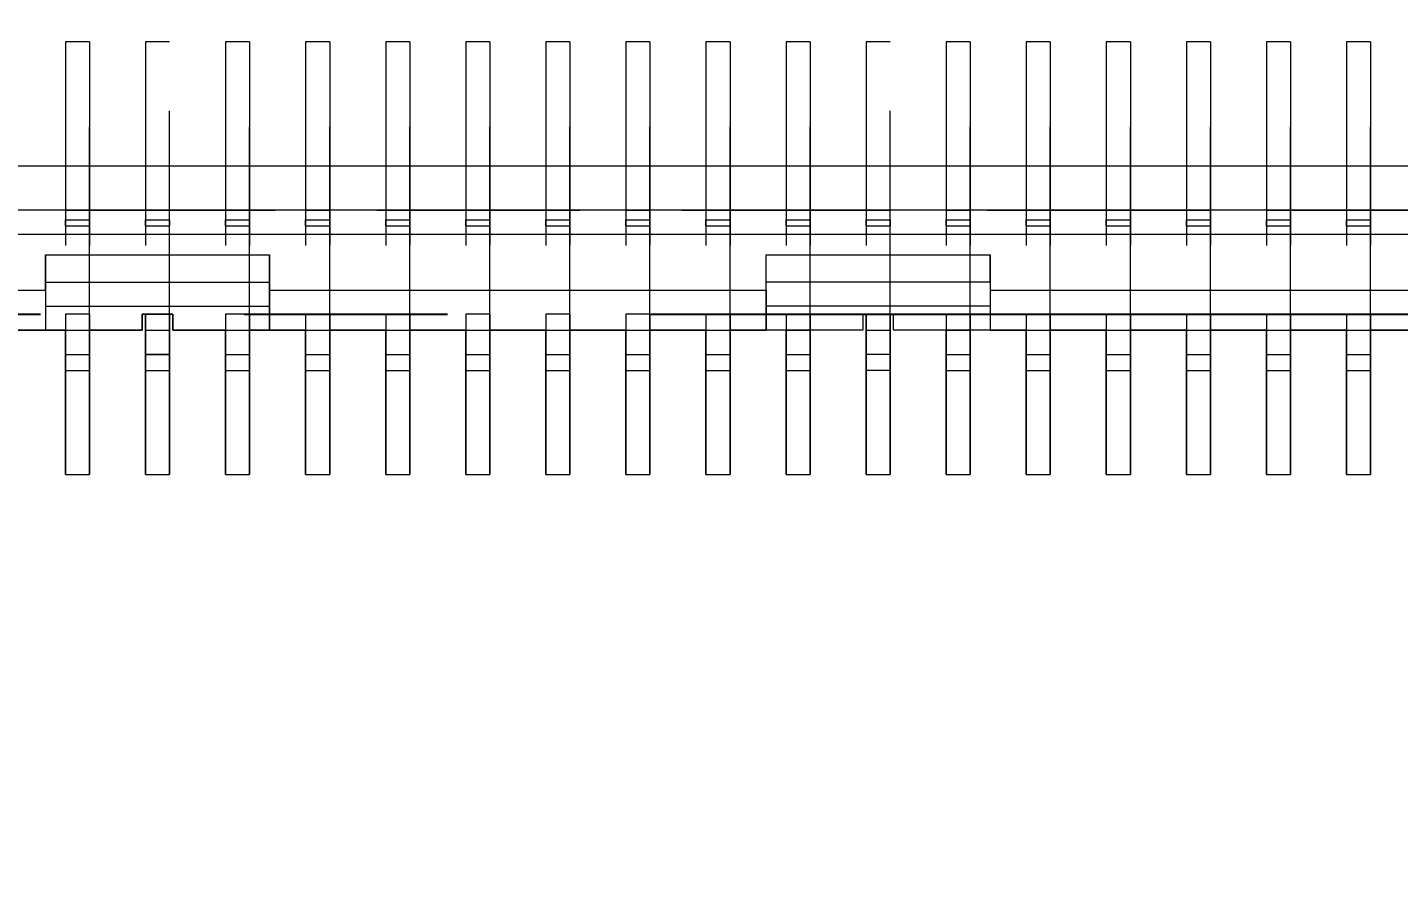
# Model space of a CAD drawing. Header units: millimetres. Extents: x 0 to 403, y 0 to 280.
# Drawn here: x 331.8 to 340.36, y 74.8 to 80.22 of the extents above; entities that cross this region are included whole.
import ezdxf

# ---------------------------------------------------------------- set-up
doc = ezdxf.new("R2010")
doc.units = ezdxf.units.MM
doc.linetypes.add('CENTER', pattern=[10.16, 6.35, -1.27, 1.27, -1.27])
doc.linetypes.add('HIDDEN', pattern=[1.905, 1.27, -0.635])
doc.layers.add('CL', color=2, linetype='CENTER')
doc.layers.add('DIM', color=1, linetype='Continuous')
doc.styles.add('SLDTEXTSTYLE0', font='romans__.ttf', dxfattribs={"width": 0.94})
doc.dimstyles.new('SLDDIMSTYLE1', dxfattribs={"dimtxt": 3, "dimasz": 2, "dimexe": 0, "dimexo": 0.0625, "dimgap": 0.75, "dimtad": 0, "dimtih": 1, "dimtoh": 1, "dimrnd": 1e-09, "dimzin": 12, "dimdsep": 46, "dimtxsty": 'SLDTEXTSTYLE0', "dimblk1": 'NONE', "dimblk2": 'NONE', "dimsah": 1, "dimcen": 0.09, "dimadec": 0, "dimazin": 3, "dimtfac": 1, "dimtofl": 0, "dimtmove": 0, "dimatfit": 3, "dimldrblk": 'NONE', "dimfxl": 1, "dimfrac": 2, "dimtolj": 1, "dimtzin": 12, "dimarcsym": 0})
doc.dimstyles.new('SLDDIMSTYLE2', dxfattribs={"dimtxt": 3, "dimasz": 2, "dimexe": 0, "dimexo": 0.0625, "dimgap": 0.75, "dimtad": 0, "dimtih": 1, "dimtoh": 1, "dimrnd": 1e-09, "dimzin": 4, "dimdsep": 46, "dimtxsty": 'SLDTEXTSTYLE0', "dimblk1": 'NONE', "dimblk2": 'NONE', "dimsah": 1, "dimcen": 0.09, "dimadec": 0, "dimazin": 1, "dimtfac": 1, "dimtofl": 0, "dimtmove": 0, "dimatfit": 3, "dimldrblk": 'NONE', "dimfxl": 1, "dimfrac": 2, "dimtolj": 1, "dimtzin": 12, "dimarcsym": 0})
doc.dimstyles.new('SLDDIMSTYLE7', dxfattribs={"dimtxt": 3, "dimasz": 2, "dimexe": 0, "dimexo": 0.0625, "dimgap": 0.75, "dimtad": 1, "dimrnd": 1e-09, "dimzin": 12, "dimdsep": 46, "dimtxsty": 'SLDTEXTSTYLE0', "dimsah": 1, "dimcen": 0.09, "dimadec": 0, "dimazin": 3, "dimtol": 1, "dimtp": 0.15, "dimtm": 0.15, "dimtfac": 1, "dimtofl": 0, "dimtmove": 0, "dimatfit": 3, "dimfxl": 1, "dimfrac": 2, "dimtolj": 1, "dimarcsym": 0})

# ---------------------------------------------------------------- blocks, each defined once
blk = doc.blocks.new('_D_46')
at = {"layer": 'DIM', "transparency": 16777216}
for p, q in [((306.0133, 71.6405), (306.0133, 76.4291)), ((309.8648, 66.6405), (306.0133, 71.6405)), ((309.8648, 66.6405), (309.8648, 61.6405))]:
    blk.add_line(p, q, dxfattribs=at)
at = {"layer": 'DIM', "transparency": 16777216, "insert": (308.2729, 48.5947), "char_height": 3, "attachment_point": 1, "rotation": 90, "style": 'SLDTEXTSTYLE0'}
blk.add_mtext('74.20', dxfattribs=at)
blk = doc.blocks.new('_NONE')
blk = doc.blocks.new('_D_48')
at = {"layer": 'DIM', "transparency": 16777216}
for p, q in [((264.1333, 71.6405), (264.1333, 82.1791)), ((264.1202, 66.6405), (264.1333, 71.6405)), ((264.1202, 66.6405), (264.1202, 61.6405))]:
    blk.add_line(p, q, dxfattribs=at)
at = {"layer": 'DIM', "transparency": 16777216, "insert": (262.5284, 45.703), "char_height": 3, "attachment_point": 1, "rotation": 90, "style": 'SLDTEXTSTYLE0'}
blk.add_mtext('116.08', dxfattribs=at)
blk = doc.blocks.new('_D_56')
at = {"layer": 'DIM', "transparency": 16777216}
for p, q in [((303.9633, 93.5291), (303.9633, 66.2346)), ((365.7633, 93.5291), (365.7633, 66.2346)), ((365.7633, 67.2346), (303.9633, 67.2346))]:
    blk.add_line(p, q, dxfattribs=at)
for points in [[(303.9633, 67.2346), (305.9633, 66.9846), (305.9633, 67.4846)], [(365.7633, 67.2346), (363.7633, 67.4846), (363.7633, 66.9846)]]:
    blk.add_solid(points, dxfattribs=at)
at = {"layer": 'DIM', "transparency": 16777216, "char_height": 3, "attachment_point": 1, "style": 'SLDTEXTSTYLE0'}
for s, insert in [('61.80', (319.8779, 71.2556)), (' ±0.15', (332.9237, 71.2556))]:
    blk.add_mtext(s, dxfattribs=dict(at, insert=insert))
blk = doc.blocks.new('SW_CENTERMARKSYMBOL_2')
at = {"layer": 'CL', "color": 0}
blk.add_line((46, -87), (112, -87), dxfattribs=at)

msp = doc.modelspace()

# ---------------------------------------------------------------- linework, layer by layer
at = {"color": 7, "linetype": 'HIDDEN', "lineweight": 0}
for p, q in [((332.1883, 80.1291), (332.0383, 80.1291)), ((332.0383, 80.1291), (332.0383, 78.3291)), ((332.0383, 80.1291), (332.0383, 78.4291)), ((332.1883, 78.3291), (332.1883, 80.1291)), ((332.1883, 80.1291), (332.1883, 78.4291)), ((332.5383, 80.1291), (332.5383, 78.4291)), ((332.6883, 80.1291), (332.5383, 80.1291)), ((332.6883, 78.4291), (332.6883, 80.1291)), ((333.1883, 80.1291), (333.0383, 80.1291)), ((333.0383, 80.1291), (333.0383, 78.3291)), ((333.0383, 80.1291), (333.0383, 78.4291)), ((333.1883, 78.3291), (333.1883, 80.1291)), ((333.1883, 80.1291), (333.1883, 78.4291)), ((333.6883, 80.1291), (333.5383, 80.1291)), ((333.5383, 80.1291), (333.5383, 78.3291)), ((333.5383, 80.1291), (333.5383, 78.4291)), ((333.6883, 78.3291), (333.6883, 80.1291)), ((333.6883, 80.1291), (333.6883, 78.4291)), ((334.1883, 80.1291), (334.0383, 80.1291)), ((334.0383, 80.1291), (334.0383, 78.3291)), ((334.0383, 80.1291), (334.0383, 78.4291)), ((334.1883, 78.3291), (334.1883, 80.1291)), ((334.1883, 80.1291), (334.1883, 78.4291)), ((334.6883, 80.1291), (334.5383, 80.1291)), ((334.5383, 80.1291), (334.5383, 78.3291)), ((334.5383, 80.1291), (334.5383, 78.4291)), ((334.6883, 78.3291), (334.6883, 80.1291)), ((334.6883, 80.1291), (334.6883, 78.4291)), ((335.1883, 80.1291), (335.0383, 80.1291)), ((335.0383, 80.1291), (335.0383, 78.3291)), ((335.0383, 80.1291), (335.0383, 78.4291)), ((335.1883, 78.3291), (335.1883, 80.1291)), ((335.1883, 80.1291), (335.1883, 78.4291)), ((335.6883, 80.1291), (335.5383, 80.1291)), ((335.5383, 80.1291), (335.5383, 78.3291)), ((335.5383, 80.1291), (335.5383, 78.4291)), ((335.6883, 78.3291), (335.6883, 80.1291)), ((335.6883, 80.1291), (335.6883, 78.4291)), ((336.1883, 80.1291), (336.0383, 80.1291)), ((336.0383, 80.1291), (336.0383, 78.3291)), ((336.0383, 80.1291), (336.0383, 78.4291)), ((336.1883, 78.3291), (336.1883, 80.1291)), ((336.1883, 80.1291), (336.1883, 78.4291)), ((336.6883, 80.1291), (336.5383, 80.1291)), ((336.5383, 80.1291), (336.5383, 78.3291)), ((336.5383, 80.1291), (336.5383, 78.4291)), ((336.6883, 78.3291), (336.6883, 80.1291)), ((336.6883, 80.1291), (336.6883, 78.4291)), ((337.0383, 80.1291), (337.0383, 78.4291)), ((337.1883, 80.1291), (337.0383, 80.1291)), ((337.1883, 78.4291), (337.1883, 80.1291)), ((337.6883, 80.1291), (337.5383, 80.1291)), ((337.5383, 80.1291), (337.5383, 78.3291)), ((337.5383, 80.1291), (337.5383, 78.4291)), ((337.6883, 78.3291), (337.6883, 80.1291)), ((337.6883, 80.1291), (337.6883, 78.4291)), ((338.1883, 80.1291), (338.0383, 80.1291)), ((338.0383, 80.1291), (338.0383, 78.3291)), ((338.0383, 80.1291), (338.0383, 78.4291)), ((338.1883, 78.3291), (338.1883, 80.1291)), ((338.1883, 80.1291), (338.1883, 78.4291)), ((338.6883, 80.1291), (338.5383, 80.1291)), ((338.5383, 80.1291), (338.5383, 78.3291)), ((338.5383, 80.1291), (338.5383, 78.4291)), ((338.6883, 78.3291), (338.6883, 80.1291)), ((338.6883, 80.1291), (338.6883, 78.4291)), ((339.1883, 80.1291), (339.0383, 80.1291)), ((339.0383, 80.1291), (339.0383, 78.3291)), ((339.0383, 80.1291), (339.0383, 78.4291)), ((339.1883, 78.3291), (339.1883, 80.1291)), ((339.1883, 80.1291), (339.1883, 78.4291)), ((339.6883, 80.1291), (339.5383, 80.1291)), ((339.5383, 80.1291), (339.5383, 78.3291)), ((339.5383, 80.1291), (339.5383, 78.4291)), ((339.6883, 78.3291), (339.6883, 80.1291)), ((339.6883, 80.1291), (339.6883, 78.4291)), ((340.1883, 80.1291), (340.0383, 80.1291)), ((340.0383, 80.1291), (340.0383, 78.3291)), ((340.0383, 80.1291), (340.0383, 78.4291)), ((340.1883, 78.3291), (340.1883, 80.1291)), ((340.1883, 80.1291), (340.1883, 78.4291)), ((307.3133, 79.0791), (362.4133, 79.0791)), ((332.0383, 79.0791), (332.1883, 79.0791)), ((332.0383, 79.0791), (332.0383, 78.9815)), ((332.1883, 78.9815), (332.1883, 79.0791)), ((332.5383, 79.0791), (332.6883, 79.0791)), ((332.5383, 79.0791), (332.5383, 78.9815)), ((332.6883, 78.9815), (332.6883, 79.0791)), ((333.0383, 79.0791), (333.1883, 79.0791)), ((333.0383, 79.0791), (333.0383, 78.9815)), ((333.1883, 78.9815), (333.1883, 79.0791)), ((333.5383, 79.0791), (333.6883, 79.0791)), ((333.5383, 79.0791), (333.5383, 78.9815)), ((333.6883, 78.9815), (333.6883, 79.0791)), ((334.0383, 79.0791), (334.1883, 79.0791)), ((334.0383, 79.0791), (334.0383, 78.9815)), ((334.1883, 78.9815), (334.1883, 79.0791)), ((334.5383, 79.0791), (334.6883, 79.0791)), ((334.5383, 79.0791), (334.5383, 78.9815)), ((334.6883, 78.9815), (334.6883, 79.0791)), ((335.0383, 79.0791), (335.1883, 79.0791)), ((335.0383, 79.0791), (335.0383, 78.9815)), ((335.1883, 78.9815), (335.1883, 79.0791)), ((335.5383, 79.0791), (335.6883, 79.0791)), ((335.5383, 79.0791), (335.5383, 78.9815)), ((335.6883, 78.9815), (335.6883, 79.0791)), ((336.0383, 79.0791), (336.1883, 79.0791)), ((336.0383, 79.0791), (336.0383, 78.9815)), ((336.1883, 78.9815), (336.1883, 79.0791)), ((336.5383, 79.0791), (336.6883, 79.0791)), ((336.5383, 79.0791), (336.5383, 78.9815)), ((336.6883, 78.9815), (336.6883, 79.0791)), ((337.0383, 79.0791), (337.1883, 79.0791)), ((337.0383, 79.0791), (337.0383, 78.9815)), ((337.1883, 78.9815), (337.1883, 79.0791)), ((337.5383, 79.0791), (337.6883, 79.0791)), ((337.5383, 79.0791), (337.5383, 78.9815)), ((337.6883, 78.9815), (337.6883, 79.0791)), ((338.0383, 79.0791), (338.1883, 79.0791)), ((338.0383, 79.0791), (338.0383, 78.9815)), ((338.1883, 78.9815), (338.1883, 79.0791)), ((338.5383, 79.0791), (338.6883, 79.0791)), ((338.5383, 79.0791), (338.5383, 78.9815)), ((338.6883, 78.9815), (338.6883, 79.0791)), ((339.0383, 79.0791), (339.1883, 79.0791)), ((339.0383, 79.0791), (339.0383, 78.9815)), ((339.1883, 78.9815), (339.1883, 79.0791)), ((339.5383, 79.0791), (339.6883, 79.0791)), ((339.5383, 79.0791), (339.5383, 78.9815)), ((339.6883, 78.9815), (339.6883, 79.0791)), ((340.0383, 79.0791), (340.1883, 79.0791)), ((340.0383, 79.0791), (340.0383, 78.9815)), ((340.1883, 78.9815), (340.1883, 79.0791)), ((331.9133, 78.5791), (331.9133, 78.7991)), ((333.3133, 78.7991), (333.3133, 78.5791)), ((336.4133, 78.5791), (336.4133, 78.7991)), ((337.8133, 78.7991), (337.8133, 78.5791)), ((331.9133, 78.6291), (333.3133, 78.6291)), ((337.8133, 78.6291), (336.4133, 78.6291)), ((331.9133, 78.5791), (331.9133, 78.3291)), ((333.3133, 78.5791), (333.3133, 78.3291)), ((336.4133, 78.5791), (336.4133, 78.3291)), ((337.8133, 78.5791), (337.8133, 78.3291)), ((332.1883, 78.4291), (332.0383, 78.4291)), ((332.0383, 78.4291), (332.0383, 78.3291)), ((332.1883, 78.4291), (332.1883, 78.3291)), ((332.5183, 78.4291), (332.5183, 78.3291)), ((332.5383, 78.4291), (332.5183, 78.4291)), ((332.6883, 78.4291), (332.5383, 78.4291)), ((332.5383, 78.4291), (332.5383, 78.3291)), ((332.7083, 78.4291), (332.6883, 78.4291)), ((332.6883, 78.4291), (332.6883, 78.3291)), ((332.7083, 78.3291), (332.7083, 78.4291)), ((333.1883, 78.4291), (333.0383, 78.4291)), ((333.0383, 78.4291), (333.0383, 78.3291)), ((333.1883, 78.4291), (333.1883, 78.3291)), ((333.6883, 78.4291), (333.5383, 78.4291)), ((333.5383, 78.4291), (333.5383, 78.3291)), ((333.6883, 78.4291), (333.6883, 78.3291)), ((334.1883, 78.4291), (334.0383, 78.4291)), ((334.0383, 78.4291), (334.0383, 78.3291)), ((334.1883, 78.4291), (334.1883, 78.3291)), ((334.6883, 78.4291), (334.5383, 78.4291)), ((334.5383, 78.4291), (334.5383, 78.3291)), ((334.6883, 78.4291), (334.6883, 78.3291)), ((335.1883, 78.4291), (335.0383, 78.4291)), ((335.0383, 78.4291), (335.0383, 78.3291)), ((335.1883, 78.4291), (335.1883, 78.3291)), ((335.6883, 78.4291), (335.5383, 78.4291)), ((335.5383, 78.4291), (335.5383, 78.3291)), ((335.6883, 78.4291), (335.6883, 78.3291)), ((336.1883, 78.4291), (336.0383, 78.4291)), ((336.0383, 78.4291), (336.0383, 78.3291)), ((336.1883, 78.4291), (336.1883, 78.3291)), ((336.6883, 78.4291), (336.5383, 78.4291)), ((336.5383, 78.4291), (336.5383, 78.3291)), ((336.6883, 78.4291), (336.6883, 78.3291)), ((337.0183, 78.4291), (337.0183, 78.3291)), ((337.0383, 78.4291), (337.0183, 78.4291)), ((337.0383, 78.4291), (337.1883, 78.4291)), ((337.0383, 78.4291), (337.0383, 78.3291)), ((337.2083, 78.4291), (337.1883, 78.4291)), ((337.1883, 78.4291), (337.1883, 78.3291)), ((337.2083, 78.3291), (337.2083, 78.4291)), ((337.6883, 78.4291), (337.5383, 78.4291)), ((337.5383, 78.4291), (337.5383, 78.3291)), ((337.6883, 78.4291), (337.6883, 78.3291)), ((338.1883, 78.4291), (338.0383, 78.4291)), ((338.0383, 78.4291), (338.0383, 78.3291)), ((338.1883, 78.4291), (338.1883, 78.3291)), ((338.6883, 78.4291), (338.5383, 78.4291)), ((338.5383, 78.4291), (338.5383, 78.3291)), ((338.6883, 78.4291), (338.6883, 78.3291)), ((339.1883, 78.4291), (339.0383, 78.4291)), ((339.0383, 78.4291), (339.0383, 78.3291)), ((339.1883, 78.4291), (339.1883, 78.3291)), ((339.6883, 78.4291), (339.5383, 78.4291)), ((339.5383, 78.4291), (339.5383, 78.3291)), ((339.6883, 78.4291), (339.6883, 78.3291)), ((340.1883, 78.4291), (340.0383, 78.4291)), ((340.0383, 78.4291), (340.0383, 78.3291)), ((340.1883, 78.4291), (340.1883, 78.3291)), ((332.0383, 78.3291), (331.6883, 78.3291)), ((332.0383, 78.3291), (332.1883, 78.3291)), ((332.0383, 78.3291), (332.0383, 77.4291)), ((332.5183, 78.3291), (332.1883, 78.3291)), ((332.1883, 78.3291), (332.1883, 77.4291)), ((332.5383, 78.3291), (332.6883, 78.3291)), ((332.5383, 78.3291), (332.5383, 77.4291)), ((332.6883, 78.3291), (332.6883, 77.4291)), ((333.0383, 78.3291), (332.7083, 78.3291)), ((333.0383, 78.3291), (333.1883, 78.3291)), ((333.0383, 78.3291), (333.0383, 77.4291)), ((333.5383, 78.3291), (333.1883, 78.3291)), ((333.1883, 78.3291), (333.1883, 77.4291)), ((333.5383, 78.3291), (333.6883, 78.3291)), ((333.5383, 78.3291), (333.5383, 77.4291)), ((334.0383, 78.3291), (333.6883, 78.3291)), ((333.6883, 78.3291), (333.6883, 77.4291)), ((334.0383, 78.3291), (334.1883, 78.3291)), ((334.0383, 78.3291), (334.0383, 77.4291)), ((334.5383, 78.3291), (334.1883, 78.3291)), ((334.1883, 78.3291), (334.1883, 77.4291)), ((334.5383, 78.3291), (334.6883, 78.3291)), ((334.5383, 78.3291), (334.5383, 77.4291)), ((335.0383, 78.3291), (334.6883, 78.3291)), ((334.6883, 78.3291), (334.6883, 77.4291)), ((335.0383, 78.3291), (335.1883, 78.3291)), ((335.0383, 78.3291), (335.0383, 77.4291)), ((335.5383, 78.3291), (335.1883, 78.3291)), ((335.1883, 78.3291), (335.1883, 77.4291)), ((335.5383, 78.3291), (335.6883, 78.3291)), ((335.5383, 78.3291), (335.5383, 77.4291)), ((336.0383, 78.3291), (335.6883, 78.3291)), ((335.6883, 78.3291), (335.6883, 77.4291)), ((336.0383, 78.3291), (336.1883, 78.3291)), ((336.0383, 78.3291), (336.0383, 77.4291)), ((336.5383, 78.3291), (336.1883, 78.3291)), ((336.1883, 78.3291), (336.1883, 77.4291)), ((336.5383, 78.3291), (336.6883, 78.3291)), ((336.5383, 78.3291), (336.5383, 77.4291)), ((337.0183, 78.3291), (336.6883, 78.3291)), ((336.6883, 78.3291), (336.6883, 77.4291)), ((337.0383, 78.3291), (337.1883, 78.3291)), ((337.0383, 78.3291), (337.0383, 77.4291)), ((337.1883, 78.3291), (337.1883, 77.4291)), ((337.5383, 78.3291), (337.2083, 78.3291)), ((337.5383, 78.3291), (337.6883, 78.3291)), ((337.5383, 78.3291), (337.5383, 77.4291)), ((338.0383, 78.3291), (337.6883, 78.3291)), ((337.6883, 78.3291), (337.6883, 77.4291)), ((338.0383, 78.3291), (338.1883, 78.3291)), ((338.0383, 78.3291), (338.0383, 77.4291)), ((338.5383, 78.3291), (338.1883, 78.3291)), ((338.1883, 78.3291), (338.1883, 77.4291)), ((338.5383, 78.3291), (338.6883, 78.3291)), ((338.5383, 78.3291), (338.5383, 77.4291)), ((339.0383, 78.3291), (338.6883, 78.3291)), ((338.6883, 78.3291), (338.6883, 77.4291)), ((339.0383, 78.3291), (339.1883, 78.3291)), ((339.0383, 78.3291), (339.0383, 77.4291)), ((339.5383, 78.3291), (339.1883, 78.3291)), ((339.1883, 78.3291), (339.1883, 77.4291)), ((339.5383, 78.3291), (339.6883, 78.3291)), ((339.5383, 78.3291), (339.5383, 77.4291)), ((340.0383, 78.3291), (339.6883, 78.3291)), ((339.6883, 78.3291), (339.6883, 77.4291)), ((340.0383, 78.3291), (340.1883, 78.3291)), ((340.0383, 78.3291), (340.0383, 77.4291)), ((340.5383, 78.3291), (340.1883, 78.3291)), ((340.1883, 78.3291), (340.1883, 77.4291)), ((332.6883, 78.1791), (332.5383, 78.1791)), ((337.1883, 78.1791), (337.0383, 78.1791)), ((332.0383, 77.4291), (332.1883, 77.4291)), ((332.5383, 77.4291), (332.6883, 77.4291)), ((333.0383, 77.4291), (333.1883, 77.4291)), ((333.5383, 77.4291), (333.6883, 77.4291)), ((334.0383, 77.4291), (334.1883, 77.4291)), ((334.5383, 77.4291), (334.6883, 77.4291)), ((335.0383, 77.4291), (335.1883, 77.4291)), ((335.5383, 77.4291), (335.6883, 77.4291)), ((336.0383, 77.4291), (336.1883, 77.4291)), ((336.5383, 77.4291), (336.6883, 77.4291)), ((337.0383, 77.4291), (337.1883, 77.4291)), ((337.5383, 77.4291), (337.6883, 77.4291)), ((338.0383, 77.4291), (338.1883, 77.4291)), ((338.5383, 77.4291), (338.6883, 77.4291)), ((339.0383, 77.4291), (339.1883, 77.4291)), ((339.5383, 77.4291), (339.6883, 77.4291)), ((340.0383, 77.4291), (340.1883, 77.4291))]:
    msp.add_line(p, q, dxfattribs=at)
at = {"color": 7, "linetype": 'Continuous', "lineweight": 0}
for p, q in [((363.2133, 79.3536), (306.5133, 79.3536)), ((363.4133, 79.0791), (306.3133, 79.0791)), ((332.0383, 79.0791), (332.0383, 79.0176)), ((332.1883, 79.0176), (332.1883, 79.0791)), ((332.5383, 79.0791), (332.5383, 79.0176)), ((332.6883, 79.0176), (332.6883, 79.0791)), ((333.0383, 79.0791), (333.0383, 79.0176)), ((333.1883, 79.0176), (333.1883, 79.0791)), ((333.5383, 79.0791), (333.5383, 79.0176)), ((333.6883, 79.0176), (333.6883, 79.0791)), ((334.0383, 79.0791), (334.0383, 79.0176)), ((334.1883, 79.0176), (334.1883, 79.0791)), ((334.5383, 79.0791), (334.5383, 79.0176)), ((334.6883, 79.0176), (334.6883, 79.0791)), ((335.0383, 79.0791), (335.0383, 79.0176)), ((335.1883, 79.0176), (335.1883, 79.0791)), ((335.5383, 79.0791), (335.5383, 79.0176)), ((335.6883, 79.0176), (335.6883, 79.0791)), ((336.0383, 79.0791), (336.0383, 79.0176)), ((336.1883, 79.0176), (336.1883, 79.0791)), ((336.5383, 79.0791), (336.5383, 79.0176)), ((336.6883, 79.0176), (336.6883, 79.0791)), ((337.0383, 79.0791), (337.0383, 79.0176)), ((337.1883, 79.0176), (337.1883, 79.0791)), ((337.5383, 79.0791), (337.5383, 79.0176)), ((337.6883, 79.0176), (337.6883, 79.0791)), ((338.0383, 79.0791), (338.0383, 79.0176)), ((338.1883, 79.0176), (338.1883, 79.0791)), ((338.5383, 79.0791), (338.5383, 79.0176)), ((338.6883, 79.0176), (338.6883, 79.0791)), ((339.0383, 79.0791), (339.0383, 79.0176)), ((339.1883, 79.0176), (339.1883, 79.0791)), ((339.5383, 79.0791), (339.5383, 79.0176)), ((339.6883, 79.0176), (339.6883, 79.0791)), ((340.0383, 79.0791), (340.0383, 79.0176)), ((340.1883, 79.0176), (340.1883, 79.0791)), ((332.0383, 79.0176), (332.1883, 79.0176)), ((332.0383, 78.9815), (332.0383, 79.0176)), ((332.0383, 78.9815), (332.1883, 78.9815)), ((332.1883, 79.0176), (332.1883, 78.9815)), ((332.5383, 79.0176), (332.6883, 79.0176)), ((332.5383, 78.9815), (332.5383, 79.0176)), ((332.5383, 78.9815), (332.6883, 78.9815)), ((332.6883, 79.0176), (332.6883, 78.9815)), ((333.0383, 79.0176), (333.1883, 79.0176)), ((333.0383, 78.9815), (333.0383, 79.0176)), ((333.0383, 78.9815), (333.1883, 78.9815)), ((333.1883, 79.0176), (333.1883, 78.9815)), ((333.5383, 79.0176), (333.6883, 79.0176)), ((333.5383, 78.9815), (333.5383, 79.0176)), ((333.5383, 78.9815), (333.6883, 78.9815)), ((333.6883, 79.0176), (333.6883, 78.9815)), ((334.0383, 79.0176), (334.1883, 79.0176)), ((334.0383, 78.9815), (334.0383, 79.0176)), ((334.0383, 78.9815), (334.1883, 78.9815)), ((334.1883, 79.0176), (334.1883, 78.9815)), ((334.5383, 79.0176), (334.6883, 79.0176)), ((334.5383, 78.9815), (334.5383, 79.0176)), ((334.5383, 78.9815), (334.6883, 78.9815)), ((334.6883, 79.0176), (334.6883, 78.9815)), ((335.0383, 79.0176), (335.1883, 79.0176)), ((335.0383, 78.9815), (335.0383, 79.0176)), ((335.0383, 78.9815), (335.1883, 78.9815)), ((335.1883, 79.0176), (335.1883, 78.9815)), ((335.5383, 79.0176), (335.6883, 79.0176)), ((335.5383, 78.9815), (335.5383, 79.0176)), ((335.5383, 78.9815), (335.6883, 78.9815)), ((335.6883, 79.0176), (335.6883, 78.9815)), ((336.0383, 79.0176), (336.1883, 79.0176)), ((336.0383, 78.9815), (336.0383, 79.0176)), ((336.0383, 78.9815), (336.1883, 78.9815)), ((336.1883, 79.0176), (336.1883, 78.9815)), ((336.5383, 79.0176), (336.6883, 79.0176)), ((336.5383, 78.9815), (336.5383, 79.0176)), ((336.5383, 78.9815), (336.6883, 78.9815)), ((336.6883, 79.0176), (336.6883, 78.9815)), ((337.0383, 79.0176), (337.1883, 79.0176)), ((337.0383, 78.9815), (337.0383, 79.0176)), ((337.0383, 78.9815), (337.1883, 78.9815)), ((337.1883, 79.0176), (337.1883, 78.9815)), ((337.5383, 79.0176), (337.6883, 79.0176)), ((337.5383, 78.9815), (337.5383, 79.0176)), ((337.5383, 78.9815), (337.6883, 78.9815)), ((337.6883, 79.0176), (337.6883, 78.9815)), ((338.0383, 79.0176), (338.1883, 79.0176)), ((338.0383, 78.9815), (338.0383, 79.0176)), ((338.0383, 78.9815), (338.1883, 78.9815)), ((338.1883, 79.0176), (338.1883, 78.9815)), ((338.5383, 79.0176), (338.6883, 79.0176)), ((338.5383, 78.9815), (338.5383, 79.0176)), ((338.5383, 78.9815), (338.6883, 78.9815)), ((338.6883, 79.0176), (338.6883, 78.9815)), ((339.0383, 79.0176), (339.1883, 79.0176)), ((339.0383, 78.9815), (339.0383, 79.0176)), ((339.0383, 78.9815), (339.1883, 78.9815)), ((339.1883, 79.0176), (339.1883, 78.9815)), ((339.5383, 79.0176), (339.6883, 79.0176)), ((339.5383, 78.9815), (339.5383, 79.0176)), ((339.5383, 78.9815), (339.6883, 78.9815)), ((339.6883, 79.0176), (339.6883, 78.9815)), ((340.0383, 79.0176), (340.1883, 79.0176)), ((340.0383, 78.9815), (340.0383, 79.0176)), ((340.0383, 78.9815), (340.1883, 78.9815)), ((340.1883, 79.0176), (340.1883, 78.9815)), ((307.3133, 78.9291), (362.4133, 78.9291)), ((331.9133, 78.7991), (333.3133, 78.7991)), ((331.9133, 78.7991), (331.9133, 78.6291)), ((333.3133, 78.6291), (333.3133, 78.7991)), ((336.4133, 78.7991), (337.8133, 78.7991)), ((336.4133, 78.6291), (336.4133, 78.7991)), ((337.8133, 78.6291), (337.8133, 78.7991)), ((331.9133, 78.6291), (333.3133, 78.6291)), ((331.9133, 78.6291), (331.9133, 78.4791)), ((333.3133, 78.4791), (333.3133, 78.6291)), ((336.4133, 78.4791), (336.4133, 78.6291)), ((337.8133, 78.6291), (336.4133, 78.6291)), ((337.8133, 78.6291), (337.8133, 78.4791)), ((328.3133, 78.5791), (331.9133, 78.5791)), ((333.3133, 78.5791), (336.4133, 78.5791)), ((337.8133, 78.5791), (341.4133, 78.5791)), ((331.9133, 78.4791), (333.3133, 78.4791)), ((331.9133, 78.4791), (331.9133, 78.3291)), ((333.3133, 78.3291), (333.3133, 78.4791)), ((336.4133, 78.3291), (336.4133, 78.4791)), ((337.8133, 78.4791), (336.4133, 78.4791)), ((337.8133, 78.4791), (337.8133, 78.3291)), ((332.5183, 78.4291), (332.7083, 78.4291)), ((332.5183, 78.3291), (332.5183, 78.4291)), ((332.5383, 78.1791), (332.5383, 78.4291)), ((332.6883, 78.1791), (332.6883, 78.4291)), ((332.7083, 78.4291), (332.7083, 78.3291)), ((337.2083, 78.4291), (337.0183, 78.4291)), ((337.0183, 78.4291), (337.0183, 78.3291)), ((337.0383, 78.1791), (337.0383, 78.4291)), ((337.1883, 78.1791), (337.1883, 78.4291)), ((337.2083, 78.3291), (337.2083, 78.4291)), ((328.3133, 78.3291), (331.9133, 78.3291)), ((331.9133, 78.3291), (332.5183, 78.3291)), ((332.0383, 78.1791), (332.0383, 78.3291)), ((332.1883, 78.1791), (332.1883, 78.3291)), ((332.7083, 78.3291), (333.3133, 78.3291)), ((333.0383, 78.1791), (333.0383, 78.3291)), ((333.1883, 78.1791), (333.1883, 78.3291)), ((333.3133, 78.3291), (336.4133, 78.3291)), ((333.5383, 78.1791), (333.5383, 78.3291)), ((333.6883, 78.1791), (333.6883, 78.3291)), ((334.0383, 78.1791), (334.0383, 78.3291)), ((334.1883, 78.1791), (334.1883, 78.3291)), ((334.5383, 78.1791), (334.5383, 78.3291)), ((334.6883, 78.1791), (334.6883, 78.3291)), ((335.0383, 78.1791), (335.0383, 78.3291)), ((335.1883, 78.1791), (335.1883, 78.3291)), ((335.5383, 78.1791), (335.5383, 78.3291)), ((335.6883, 78.1791), (335.6883, 78.3291)), ((336.0383, 78.1791), (336.0383, 78.3291)), ((336.1883, 78.1791), (336.1883, 78.3291)), ((337.0183, 78.3291), (336.4133, 78.3291)), ((336.5383, 78.1791), (336.5383, 78.3291)), ((336.6883, 78.1791), (336.6883, 78.3291)), ((337.8133, 78.3291), (337.2083, 78.3291)), ((337.5383, 78.1791), (337.5383, 78.3291)), ((337.6883, 78.1791), (337.6883, 78.3291)), ((337.8133, 78.3291), (341.4133, 78.3291)), ((338.0383, 78.1791), (338.0383, 78.3291)), ((338.1883, 78.1791), (338.1883, 78.3291)), ((338.5383, 78.1791), (338.5383, 78.3291)), ((338.6883, 78.1791), (338.6883, 78.3291)), ((339.0383, 78.1791), (339.0383, 78.3291)), ((339.1883, 78.1791), (339.1883, 78.3291)), ((339.5383, 78.1791), (339.5383, 78.3291)), ((339.6883, 78.1791), (339.6883, 78.3291)), ((340.0383, 78.1791), (340.0383, 78.3291)), ((340.1883, 78.1791), (340.1883, 78.3291)), ((332.0383, 78.1791), (332.1883, 78.1791)), ((332.0383, 78.0791), (332.0383, 78.1791)), ((332.1883, 78.0791), (332.1883, 78.1791)), ((332.5383, 78.1791), (332.6883, 78.1791)), ((332.5383, 78.0791), (332.5383, 78.1791)), ((332.6883, 78.0791), (332.6883, 78.1791)), ((333.0383, 78.1791), (333.1883, 78.1791)), ((333.0383, 78.0791), (333.0383, 78.1791)), ((333.1883, 78.0791), (333.1883, 78.1791)), ((333.5383, 78.1791), (333.6883, 78.1791)), ((333.5383, 78.0791), (333.5383, 78.1791)), ((333.6883, 78.0791), (333.6883, 78.1791)), ((334.0383, 78.1791), (334.1883, 78.1791)), ((334.0383, 78.0791), (334.0383, 78.1791)), ((334.1883, 78.0791), (334.1883, 78.1791)), ((334.5383, 78.1791), (334.6883, 78.1791)), ((334.5383, 78.0791), (334.5383, 78.1791)), ((334.6883, 78.0791), (334.6883, 78.1791)), ((335.0383, 78.1791), (335.1883, 78.1791)), ((335.0383, 78.0791), (335.0383, 78.1791)), ((335.1883, 78.0791), (335.1883, 78.1791)), ((335.5383, 78.1791), (335.6883, 78.1791)), ((335.5383, 78.0791), (335.5383, 78.1791)), ((335.6883, 78.0791), (335.6883, 78.1791)), ((336.0383, 78.1791), (336.1883, 78.1791)), ((336.0383, 78.0791), (336.0383, 78.1791)), ((336.1883, 78.0791), (336.1883, 78.1791)), ((336.5383, 78.1791), (336.6883, 78.1791)), ((336.5383, 78.0791), (336.5383, 78.1791)), ((336.6883, 78.0791), (336.6883, 78.1791)), ((337.1883, 78.1791), (337.0383, 78.1791)), ((337.0383, 78.0791), (337.0383, 78.1791)), ((337.1883, 78.0791), (337.1883, 78.1791)), ((337.5383, 78.1791), (337.6883, 78.1791)), ((337.5383, 78.0791), (337.5383, 78.1791)), ((337.6883, 78.0791), (337.6883, 78.1791)), ((338.0383, 78.1791), (338.1883, 78.1791)), ((338.0383, 78.0791), (338.0383, 78.1791)), ((338.1883, 78.0791), (338.1883, 78.1791)), ((338.5383, 78.1791), (338.6883, 78.1791)), ((338.5383, 78.0791), (338.5383, 78.1791)), ((338.6883, 78.0791), (338.6883, 78.1791)), ((339.0383, 78.1791), (339.1883, 78.1791)), ((339.0383, 78.0791), (339.0383, 78.1791)), ((339.1883, 78.0791), (339.1883, 78.1791)), ((339.5383, 78.1791), (339.6883, 78.1791)), ((339.5383, 78.0791), (339.5383, 78.1791)), ((339.6883, 78.0791), (339.6883, 78.1791)), ((340.0383, 78.1791), (340.1883, 78.1791)), ((340.0383, 78.0791), (340.0383, 78.1791)), ((340.1883, 78.0791), (340.1883, 78.1791)), ((332.0383, 78.0791), (332.1883, 78.0791)), ((332.0383, 77.4291), (332.0383, 78.0791)), ((332.1883, 77.4291), (332.1883, 78.0791)), ((332.5383, 78.0791), (332.6883, 78.0791)), ((332.5383, 77.4291), (332.5383, 78.0791)), ((332.6883, 77.4291), (332.6883, 78.0791)), ((333.0383, 78.0791), (333.1883, 78.0791)), ((333.0383, 77.4291), (333.0383, 78.0791)), ((333.1883, 77.4291), (333.1883, 78.0791)), ((333.5383, 78.0791), (333.6883, 78.0791)), ((333.5383, 77.4291), (333.5383, 78.0791)), ((333.6883, 77.4291), (333.6883, 78.0791)), ((334.0383, 78.0791), (334.1883, 78.0791)), ((334.0383, 77.4291), (334.0383, 78.0791)), ((334.1883, 77.4291), (334.1883, 78.0791)), ((334.5383, 78.0791), (334.6883, 78.0791)), ((334.5383, 77.4291), (334.5383, 78.0791)), ((334.6883, 77.4291), (334.6883, 78.0791)), ((335.0383, 78.0791), (335.1883, 78.0791)), ((335.0383, 77.4291), (335.0383, 78.0791)), ((335.1883, 77.4291), (335.1883, 78.0791)), ((335.5383, 78.0791), (335.6883, 78.0791)), ((335.5383, 77.4291), (335.5383, 78.0791)), ((335.6883, 77.4291), (335.6883, 78.0791)), ((336.0383, 78.0791), (336.1883, 78.0791)), ((336.0383, 77.4291), (336.0383, 78.0791)), ((336.1883, 77.4291), (336.1883, 78.0791)), ((336.5383, 78.0791), (336.6883, 78.0791)), ((336.5383, 77.4291), (336.5383, 78.0791)), ((336.6883, 77.4291), (336.6883, 78.0791)), ((337.1883, 78.0791), (337.0383, 78.0791)), ((337.0383, 77.4291), (337.0383, 78.0791)), ((337.1883, 77.4291), (337.1883, 78.0791)), ((337.5383, 78.0791), (337.6883, 78.0791)), ((337.5383, 77.4291), (337.5383, 78.0791)), ((337.6883, 77.4291), (337.6883, 78.0791)), ((338.0383, 78.0791), (338.1883, 78.0791)), ((338.0383, 77.4291), (338.0383, 78.0791)), ((338.1883, 77.4291), (338.1883, 78.0791)), ((338.5383, 78.0791), (338.6883, 78.0791)), ((338.5383, 77.4291), (338.5383, 78.0791)), ((338.6883, 77.4291), (338.6883, 78.0791)), ((339.0383, 78.0791), (339.1883, 78.0791)), ((339.0383, 77.4291), (339.0383, 78.0791)), ((339.1883, 77.4291), (339.1883, 78.0791)), ((339.5383, 78.0791), (339.6883, 78.0791)), ((339.5383, 77.4291), (339.5383, 78.0791)), ((339.6883, 77.4291), (339.6883, 78.0791)), ((340.0383, 78.0791), (340.1883, 78.0791)), ((340.0383, 77.4291), (340.0383, 78.0791)), ((340.1883, 77.4291), (340.1883, 78.0791)), ((332.0383, 77.4291), (332.1883, 77.4291)), ((332.5383, 77.4291), (332.6883, 77.4291)), ((333.0383, 77.4291), (333.1883, 77.4291)), ((333.5383, 77.4291), (333.6883, 77.4291)), ((334.0383, 77.4291), (334.1883, 77.4291)), ((334.5383, 77.4291), (334.6883, 77.4291)), ((335.0383, 77.4291), (335.1883, 77.4291)), ((335.5383, 77.4291), (335.6883, 77.4291)), ((336.0383, 77.4291), (336.1883, 77.4291)), ((336.5383, 77.4291), (336.6883, 77.4291)), ((337.0383, 77.4291), (337.1883, 77.4291)), ((337.5383, 77.4291), (337.6883, 77.4291)), ((338.0383, 77.4291), (338.1883, 77.4291)), ((338.5383, 77.4291), (338.6883, 77.4291)), ((339.0383, 77.4291), (339.1883, 77.4291)), ((339.5383, 77.4291), (339.6883, 77.4291)), ((340.0383, 77.4291), (340.1883, 77.4291))]:
    msp.add_line(p, q, dxfattribs=at)

# ---------------------------------------------------------------- block references
at = {"layer": 'CL'}
msp.add_blockref('SW_CENTERMARKSYMBOL_2', (259.2133, 165.4291), dxfattribs=at)

# ---------------------------------------------------------------- dimensions: what is measured, and where the dimension line sits
at = {"layer": 'DIM'}
dim = msp.add_linear_dim(base=(303.9633, 67.2346), p1=(365.7633, 94.5291), p2=(303.9633, 94.5291), dimstyle='SLDDIMSTYLE7', dxfattribs=at)
dim.commit()
dim.dimension.update_dxf_attribs({"geometry": '_D_56', "text_midpoint": (334.8633, 67.2346), "dimtype": 160})
for feature_location, offset, dimstyle, picture, middle in [((264.1333, 83.1791, 0.1), (-0.0131, -21.5386), 'SLDDIMSTYLE1', '_D_48', (264.1202, 53.6718)), ((306.0133, 77.4291, 0.1), (3.8514, -15.7886), 'SLDDIMSTYLE2', '_D_46', (309.8648, 55.1176))]:
    dim = msp.add_ordinate_dim(feature_location=feature_location, offset=offset, dtype=1, origin=(380.2133, 74.4291, 0.1), dimstyle=dimstyle, dxfattribs=at)
    dim.commit()
    dim.dimension.update_dxf_attribs({"geometry": picture, "text_midpoint": middle})

doc.saveas('drawing.dxf')
